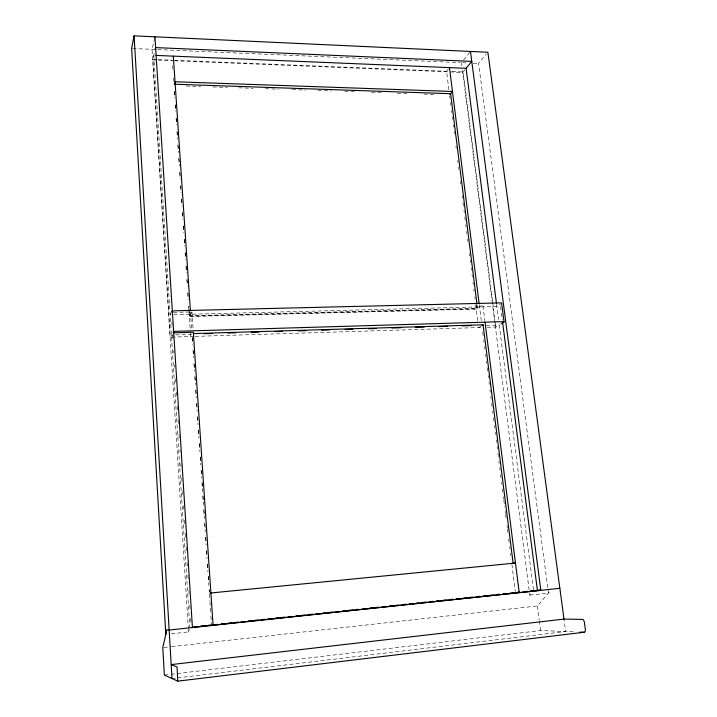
<?xml version="1.0" encoding="UTF-8"?>
<svg xmlns="http://www.w3.org/2000/svg" width="717" height="717" viewBox="0 0 717 717"><rect width="100%" height="100%" fill="white"/><g stroke="black" fill="none" stroke-linecap="round" stroke-linejoin="round"><path stroke-width="0.54" stroke-dasharray="3.58 2.69" d="M154.693 37.858L152.04 49.339L188.347 628.585M154.245 53.39L152.703 59.914L157.175 60.094M171.229 633.801L188.553 631.937L189.306 629.15M171.282 312.442L170.126 314.754L496.854 306.482L500.251 304.304M194.029 336.425L170.252 337.169L171.399 335.036L174.652 334.938M173.451 312.388L191.941 311.931L189.342 316.502L476.303 309.072L482.828 304.734L484.934 321.359M448.878 89.598L446.592 71.288L448.322 69.083M463.541 60.094L470.469 51.454M464.894 69.773L462.716 72.435L175.082 60.811M529.513 592.905L529.8 595.128L532.31 592.117M547.743 587.555L478.571 63.419L486.449 53.972M171.677 646.635L537.392 605.964L550.414 590.862M478.615 327.57L481.887 325.545M487.246 327.302L495.877 327.033L499.247 325.016L533.565 590.611M164.372 675.064L169.92 674.401M171.022 674.276L540.573 630.548L574.416 631.856M172.017 678.542L176.472 678.013M177.583 677.879L565.659 631.516L563.992 619.094M163.897 647.496L170.565 646.752M529.8 595.128L548.478 593.111L547.887 588.666M195.149 336.39L481.851 327.472M175.737 334.902L191.986 334.409L190.686 336.533L190.31 330.967M486.225 325.41L499.247 325.016M186.196 86.04L200.697 86.533M212.976 86.945L227.477 87.438M238.644 87.824L253.146 88.316M265.424 88.729L278.814 89.186M292.204 89.643L305.594 90.091M317.873 90.512L331.263 90.969M344.653 91.418L356.932 91.839M371.433 92.332L383.712 92.744M397.101 93.201L409.38 93.622M423.881 94.115L435.049 94.492M157.14 59.547L152.829 59.377L170.252 337.169M158.215 59.592L172.214 60.156M174.446 60.255L446.592 71.288M452.095 71.512L463.11 71.951L492.597 301.525M158.296 60.138L173.971 60.766M132.717 48.505L460.35 62.639M462.528 62.729L467.878 62.962M473.22 63.195L478.571 63.419M500.538 306.517L501.264 312.065M501.407 313.177L502.267 319.836M537.392 605.964L539.193 619.855M539.327 620.922L540.573 630.548M496.567 304.268L498.548 319.558M492.74 302.637L495.017 320.382M495.16 321.485L495.877 327.033M461.461 62.684L461.882 65.937M462.438 70.266L529.379 591.794M479.261 304.698L481.331 321.162M482.72 332.213L483.141 335.547M483.697 339.992L483.984 342.215M484.54 346.661L484.817 348.883M485.517 354.44L485.794 356.663M486.35 361.108L486.637 363.331M487.193 367.776L487.614 371.11M488.169 375.556L488.447 377.778M489.012 382.233L489.29 384.455M489.989 390.012L490.267 392.235M490.822 396.68L491.1 398.903M491.665 403.348L492.077 406.682M492.642 411.128L492.92 413.351M493.475 417.796L493.896 421.13M494.452 425.575L494.739 427.798M495.295 432.243L495.572 434.466M496.272 440.023L496.549 442.246M497.105 446.691L497.392 448.914M497.948 453.359L498.369 456.693M498.924 461.139L499.202 463.361M499.767 467.816L500.045 470.038M500.6 474.484L501.022 477.818M501.577 482.263L501.855 484.486M502.42 488.931L502.832 492.265M503.397 496.711L503.675 498.933M503.818 500.045L504.651 506.713M505.207 511.158L505.494 513.381M505.628 514.492L506.327 520.049M507.027 525.606L507.304 527.829M507.448 528.94L508.147 534.497M508.703 538.942L509.124 542.276M509.679 546.721L509.957 548.944M510.522 553.399L510.8 555.621M511.911 564.476L515.299 591.471M477.074 304.967L477.486 308.283L189.817 315.677L189.593 312.334M476.178 304.34L476.733 308.785L189.512 316.197L188.849 306.15M449.693 96.096L449.971 98.31M450.518 102.746L450.796 104.969M451.495 110.517L451.773 112.73M452.319 117.167L452.597 119.389M453.296 124.937L453.574 127.151M454.13 131.587L454.399 133.81M455.931 146.008L456.209 148.231M457.733 160.429L458.011 162.651M458.557 167.088L458.835 169.302M460.359 181.509L460.637 183.722M462.169 195.929L462.438 198.143M462.994 202.579L463.415 205.913M463.971 210.35L464.24 212.564M464.795 217L465.216 220.334M465.772 224.771L466.05 226.984M466.597 231.421L466.875 233.643M467.574 239.191L467.851 241.405M469.375 253.603L469.653 255.826M470.2 260.262L470.477 262.485M471.177 268.024L471.454 270.246M472.01 274.683L472.279 276.905M472.978 282.444L473.256 284.667M473.812 289.103L474.089 291.317M474.779 296.865L475.057 299.088M475.747 304.635L477.8 321.046M191.941 311.931L193.169 330.116M192.389 337.474L192.685 341.937M193.285 350.864L193.59 355.336M194.19 364.263L194.486 368.726M195.015 376.542L195.391 382.125M195.911 389.94L196.288 395.524M196.816 403.33L197.184 408.914M197.713 416.729L198.089 422.313M198.609 430.128L198.985 435.712M199.514 443.527L199.891 449.102M200.41 456.917L200.787 462.501M201.307 470.316L201.683 475.9M202.131 482.595L202.588 489.29M203.036 495.994L203.485 502.689M204.013 510.504L204.309 514.967M204.91 523.903L205.205 528.366M205.806 537.293L206.111 541.756M206.711 550.692L207.007 555.155M207.607 564.091L207.912 568.554M208.432 576.369L208.808 581.944M209.328 589.759L209.481 591.991M190.489 311.994L191.708 330.161M192.21 337.752L192.667 344.447M193.034 350.021L193.563 357.828M193.931 363.402L194.459 371.209M194.836 376.784L195.356 384.59M195.732 390.165L196.252 397.971M196.628 403.546L197.157 411.352M197.525 416.935L198.053 424.742M198.43 430.317L198.95 438.123M199.326 443.698L199.846 451.504M200.222 457.079L200.742 464.885M201.119 470.46L201.647 478.266M201.943 482.729L202.544 491.647M202.839 496.11L203.44 505.028M203.745 509.491L204.336 518.409M204.641 522.872L205.241 531.799M205.609 537.374L206.137 545.18M206.514 550.755L207.034 558.561M207.41 564.136L207.93 571.942M208.235 576.405L208.826 585.323M209.131 589.786L209.283 592.018M209.427 594.232L209.866 600.819M209.947 601.913L210.61 611.798M210.906 616.19L211.416 623.88M174.509 91.812L174.733 95.155M175.405 105.202L175.629 108.554M176.301 118.601L176.525 121.953M177.198 132L177.422 135.343M178.094 145.39L178.318 148.742M178.99 158.789L179.214 162.141M179.886 172.188L180.11 175.54M180.783 185.586L181.007 188.93M181.679 198.976L181.903 202.328M182.575 212.375L182.799 215.727M183.471 225.774L183.767 230.238M184.368 239.173L184.663 243.637M185.264 252.563L185.56 257.036M186.16 265.962L186.456 270.426M187.056 279.361L187.352 283.824M187.953 292.76L188.248 297.223M172.582 65.695L172.958 71.234M173.397 77.875L173.622 81.191M174.285 91.193L174.733 97.888M175.181 104.583L175.629 111.278M176.077 117.964L176.525 124.659M176.974 131.354L177.493 139.161M177.87 144.735L178.39 152.542M178.757 158.116L179.286 165.932M179.734 172.618L180.182 179.313M180.621 186.008L181.069 192.694M181.518 199.389L181.966 206.084M182.414 212.77L182.862 219.465M183.31 226.16L183.758 232.846M184.206 239.541L184.654 246.236M185.094 252.922L185.542 259.617M185.99 266.312L186.438 273.007M186.886 279.693L187.334 286.388M187.782 293.083L188.23 299.769M188.679 306.464L188.974 310.927M189.046 312.038L190.238 329.856M171.892 322.121L172.098 325.348M172.716 335.108L172.994 339.571M173.702 350.73L173.846 352.961M174.616 365.231L174.76 367.462M175.468 378.621L175.674 381.964M176.31 392.011L176.597 396.474M177.224 406.512L177.44 409.864M178.076 419.902L178.354 424.365M178.99 434.403L179.277 438.867M179.976 450.025L180.119 452.257M180.827 463.415L181.042 466.767M181.742 477.925L181.957 481.268M182.593 491.306L182.799 494.658M183.507 505.817L183.722 509.16M184.421 520.318L184.636 523.67M185.273 533.708L185.551 538.171M186.115 547.098L186.402 551.561M187.11 562.72L187.316 566.063M187.881 574.989L188.23 580.573M188.867 590.611L189.082 593.954M189.79 605.112L189.996 608.464M190.632 618.502L190.919 622.965M153.788 55.326L189.808 627.294M188.419 629.696L188.553 631.937"/><path stroke-width="1.08" d="M559.852 588.298L169.158 630.037L166.882 629.732L162.786 647.621L164.372 675.064L177.744 681.15L584.265 632.242A3.262 1.452 79.7 0 0 585.305 629.069L584.418 622.625A3.244 1.452 79.9 0 0 582.491 619.389L563.992 619.094L487.883 52.26L134.088 35.85L131.641 48.46L165.815 634.384M155.159 49.527L155.616 47.591L471.759 61.384L466.086 68.312L496.424 303.157M174.563 83.396L175.029 81.756L452.472 91.462L449.935 94.519M177.744 681.15L177.072 666.998L171.193 664.596L563.992 619.094M482.326 325.267L483.097 324.792L513.13 563.266L515.478 563.042L209.911 593.076M501.084 323.914L503.827 322.274A2.877 0.6 -7.3 0 0 502.375 321.655L176.49 331.317A3.146 0.708 -3.6 0 0 172.967 332.141M194.146 626.828L197.399 626.479M200.652 626.129L204.981 625.672M208.235 625.323L211.488 624.973M214.831 624.624L217.054 624.382M221.508 623.907L224.851 623.548M228.194 623.198L231.528 622.84M234.871 622.481L238.214 622.123M241.548 621.773L244.891 621.415M248.234 621.056L251.568 620.698M254.911 620.339L258.254 619.99M261.588 619.631L264.932 619.273M268.275 618.914L271.609 618.565M274.952 618.206L278.295 617.848M281.629 617.489L284.972 617.14M288.315 616.781L291.658 616.423M296.103 615.948L298.335 615.715M301.678 615.356L305.012 614.998M308.355 614.639L312.809 614.164M316.143 613.815L318.375 613.573M322.829 613.098L325.052 612.856M328.395 612.506L332.849 612.031M336.183 611.673L338.415 611.431M342.869 610.956L345.092 610.723M348.435 610.364L352.889 609.889M356.232 609.531L358.455 609.298M362.91 608.823L365.132 608.581M369.587 608.106L372.93 607.756M376.273 607.398L378.495 607.156M382.95 606.681L385.172 606.448M389.627 605.973L392.97 605.614M396.313 605.256L398.535 605.023M402.99 604.548L406.333 604.189M409.667 603.831L413.01 603.472M416.353 603.122L418.576 602.88M423.03 602.405L426.373 602.047M429.707 601.697L433.05 601.339M436.393 600.98L438.616 600.747M443.07 600.272L446.413 599.914M449.747 599.555L453.09 599.197M456.433 598.838L459.767 598.489M463.11 598.13L466.453 597.772M469.787 597.413L473.13 597.064M476.473 596.705L479.807 596.347M483.15 595.988L486.493 595.639M489.828 595.28L493.171 594.922M497.625 594.447L499.848 594.214M503.191 593.855L506.534 593.497M509.868 593.138L513.211 592.789M517.566 592.323L519.7 592.09M523.966 591.633L527.165 591.292M530.365 590.951L533.565 590.611M536.881 590.261L540.197 589.903M192.29 627.312L540.833 590.333L470.469 51.454M517.316 592.475L519.189 592.412L485.077 322.471M173.666 332.84L193.312 332.249L213.057 625.099M193.59 333.584L483.097 324.792M204.444 333.746L212.25 333.513M227.881 333.029L235.687 332.796M251.308 332.321L259.124 332.079M274.745 331.604L282.561 331.362M298.182 330.887L305.998 330.654M321.619 330.17L329.435 329.937M345.056 329.462L352.872 329.22M368.493 328.745L376.308 328.503M391.93 328.027L400.857 327.759M415.367 327.31L424.294 327.042M438.804 326.602L447.731 326.325M462.232 325.885L471.168 325.608M174.321 84.212L450.617 93.703L476.93 303.856M579.883 632.071L584.265 632.242M155.956 55.415L466.086 68.312M501.631 303.291L504.069 322.014M502.554 322.05L537.427 590.467M449.469 67.622L479.126 303.587M173.308 56.132L190.408 310.882M154.935 36.818L192.425 627.554M134.088 35.85L172.017 678.542M171.668 311.662A3.137 0.762 -3.4 0 1 175.172 310.802L499.937 302.897A2.868 0.645 -7.5 0 1 501.398 303.569"/></g></svg>
